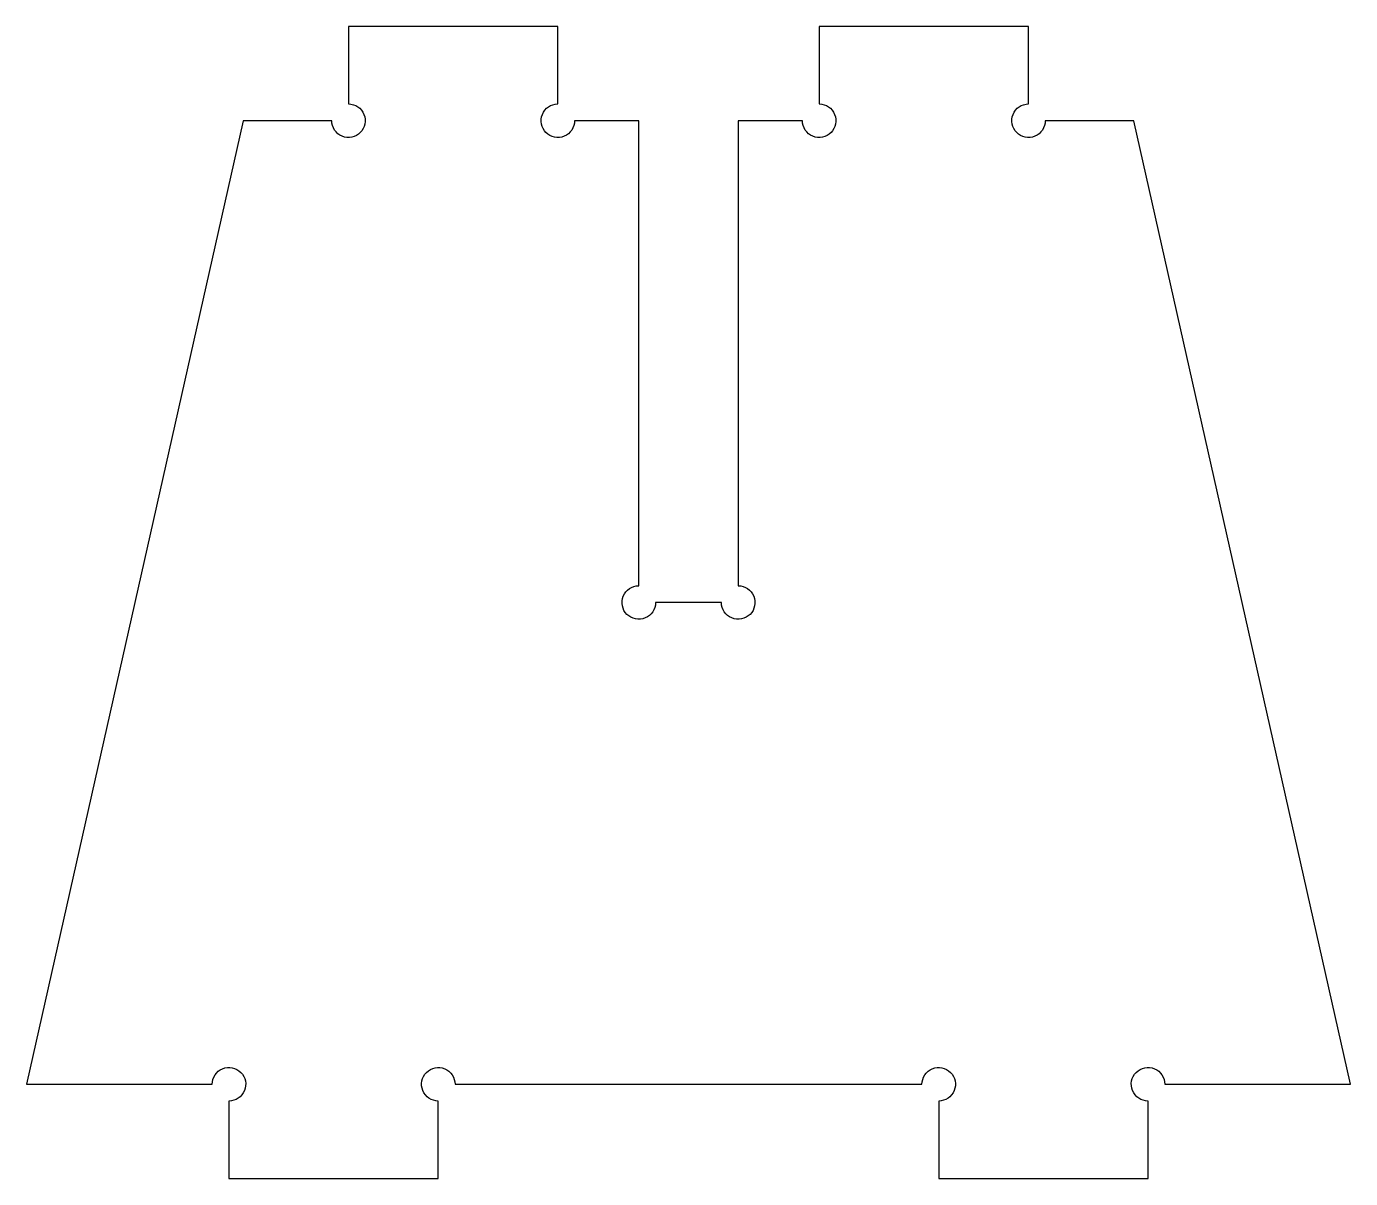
# Model space of a CAD drawing. Header units: millimetres. Extents: x 0 to 253, y 0 to 220.
import ezdxf

# ---------------------------------------------------------------- set-up
doc = ezdxf.new("R2010")
doc.units = ezdxf.units.MM
doc.layers.add('CUT', color=1, linetype='Continuous')

msp = doc.modelspace()

# ---------------------------------------------------------------- linework, layer by layer
at = {"layer": 'CUT'}
msp.add_lwpolyline([(0, 18), (35.49, 18, -2.414214), (38.69, 14.8), (38.69, 0), (78.69, 0), (78.69, 14.8, -2.414214), (81.89, 18), (171.11, 18, -2.414214), (174.31, 14.8), (174.31, 0), (214.31, 0), (214.31, 14.8, -2.414214), (217.51, 18), (253, 18), (211.6, 202), (194.67, 202, -2.414214), (191.47, 205.2), (191.47, 220), (151.47, 220), (151.47, 205.2, -2.414214), (148.27, 202), (136, 202), (136, 113.2, -2.414214), (132.8, 110), (120.2, 110, -2.414214), (117, 113.2), (117, 202), (104.73, 202, -2.414214), (101.53, 205.2), (101.53, 220), (61.53, 220), (61.53, 205.2, -2.414214), (58.33, 202), (41.4, 202)], format="xyb", close=True, dxfattribs=at)

doc.saveas('drawing.dxf')
